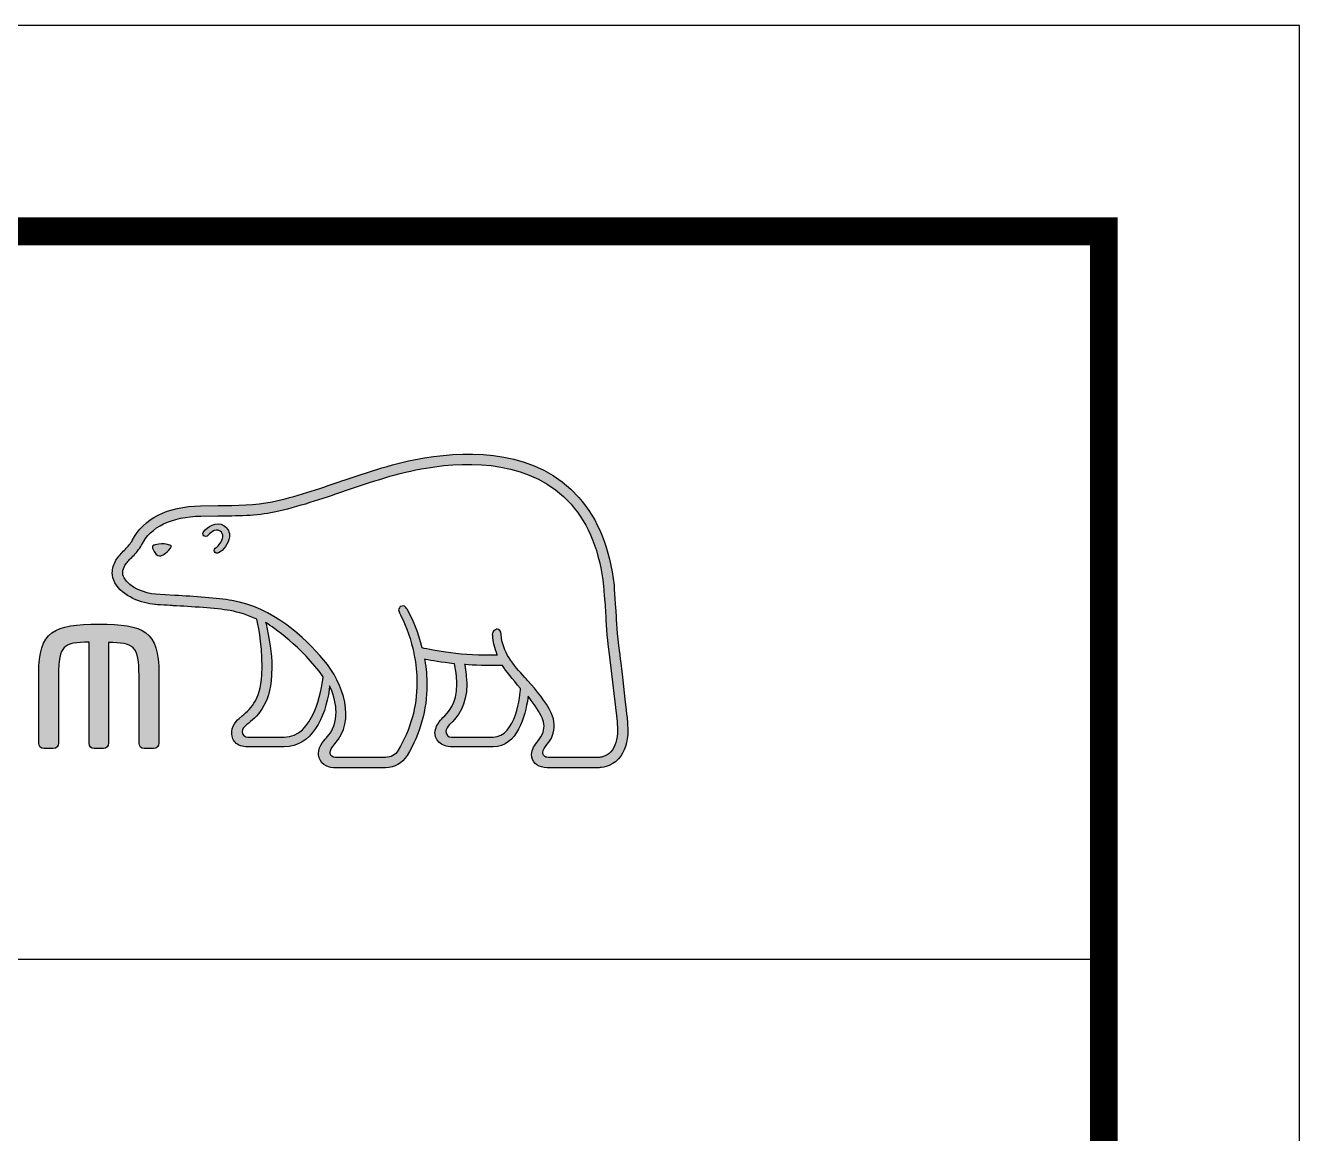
# Model space of a CAD drawing. Header units: millimetres. Extents: x 575 to 1226, y -855 to -378.
# Drawn here: x 1157.8 to 1226.4, y -438.1 to -378.5 of the extents above; entities that cross this region are included whole.
import ezdxf

# ---------------------------------------------------------------- set-up
doc = ezdxf.new("R2010")
doc.units = ezdxf.units.MM
doc.layers.add('레이어 1', color=7, linetype='Continuous')

msp = doc.modelspace()

# ---------------------------------------------------------------- hatches: boundary and pattern name
at = {"layer": '레이어 1'}
h = msp.add_hatch(color=5, dxfattribs=at)
h.dxf.hatch_style = 1
edge = h.paths.add_edge_path(flags=16)
edge.add_spline(control_points=[(1189.3320293, -417.5786574), (1189.0593662, -417.8804915), (1188.7167072, -417.8832076), (1188.7018794, -417.8832076), (1188.7018794, -417.8832076), (1185.957014, -417.8832076), (1185.957014, -417.8832076), (1185.8561649, -417.8832076), (1185.7791042, -417.8579161), (1185.7292003, -417.8086531), (1185.6875476, -417.7678511), (1185.6673145, -417.705786), (1185.6673145, -417.6288893), (1185.6673145, -417.4741042), (1185.7803096, -417.3317778), (1185.9003543, -417.1807005), (1186.0116481, -417.0377104), (1186.1173763, -416.9021437), (1186.1765651, -416.735533), (1186.3268032, -416.3311903), (1186.3114528, -415.8998244), (1186.1320476, -415.5197508), (1185.8079357, -414.8320982), (1185.3270473, -414.2918227), (1184.8609638, -413.7697661), (1184.8609638, -413.7697661), (1184.703123, -413.5964262), (1184.703123, -413.5947325), (1184.0972576, -412.9195845), (1183.4711437, -412.2211211), (1183.4217472, -411.2741377), (1183.410448, -411.0866225), (1183.3237781, -410.9733107), (1183.2032108, -410.978369), (1183.2032108, -410.978369), (1183.0256328, -411.0636809), (1183.0217723, -411.0636809), (1182.973711, -411.1166441), (1182.9468975, -411.1955397), (1182.9468975, -411.2862761), (1182.9468975, -411.2862761), (1182.9484195, -411.3182967), (1182.9484195, -411.3186553), (1182.9727001, -411.6609633), (1183.0543155, -411.996855), (1183.197813, -412.3455565), (1183.197813, -412.3455565), (1183.2118205, -412.3806517), (1183.2118205, -412.3806517), (1183.2118205, -412.3806517), (1183.1747035, -412.3819792), (1183.1747035, -412.3819792), (1181.4125766, -412.4518034), (1179.6850337, -412.1192839), (1179.1769695, -411.996855), (1178.8636531, -410.736212), (1178.3554401, -409.9005187), (1178.3335094, -409.8651106), (1178.294054, -409.7996809), (1178.2309856, -409.7494261), (1178.1702785, -409.7318785), (1178.1702785, -409.7318785), (1178.0218791, -409.7541487), (1178.003683, -409.7565062), (1177.9912013, -409.7750533), (1177.9652347, -409.8101256), (1177.9078998, -409.8870375), (1177.9078998, -409.8870375), (1177.900835, -409.9487441), (1177.900835, -409.9487441), (1177.900835, -409.9487441), (1177.9476871, -410.1146529), (1177.9476871, -410.1146529), (1177.9861431, -410.1811125), (1178.890974, -411.7661803), (1178.890974, -413.8655608), (1178.890974, -415.1605818), (1178.5506916, -416.3824217), (1177.8795757, -417.4967101), (1177.7192096, -417.7641356), (1177.5079212, -417.8832076), (1177.1936206, -417.8832076), (1177.1936206, -417.8832076), (1174.4878559, -417.8832076), (1174.4878559, -417.8832076), (1174.3981571, -417.8832076), (1174.2109813, -417.8201201), (1174.2109813, -417.6245101), (1174.2109813, -417.5165923), (1174.310976, -417.3395369), (1174.4775943, -417.1530516), (1175.6051578, -415.8974822), (1174.9546298, -413.9363616), (1173.8732395, -412.6443694), (1172.8287601, -411.3982298), (1171.1241435, -409.8300154), (1168.9354, -409.4404967), (1168.1597309, -409.3049452), (1166.8851108, -409.229399), (1165.8556385, -409.1683333), (1165.8556385, -409.1683333), (1164.8150653, -409.1066267), (1164.8150653, -409.1066267), (1164.2810344, -409.0658247), (1163.3984546, -408.7373488), (1163.1298351, -408.2287505), (1163.0163516, -408.0179808), (1163.029169, -407.8041747), (1163.1714763, -407.5583174), (1163.2610263, -407.4099486), (1163.3839511, -407.2824538), (1163.5385837, -407.1273177), (1163.7095584, -406.9543135), (1163.8854427, -406.7752364), (1164.0223789, -406.53916), (1164.0223789, -406.53916), (1164.061655, -406.4653075), (1164.061655, -406.4653075), (1164.5842227, -405.4656966), (1165.6607074, -404.9378951), (1167.2624797, -404.8954146), (1167.2624797, -404.8954146), (1168.1658115, -404.8853056), (1168.1658115, -404.8853056), (1169.157648, -404.8802397), (1170.28306, -404.8745024), (1171.2077732, -404.6755202), (1172.5065212, -404.3962843), (1173.8094806, -403.9511168), (1174.9593334, -403.5592406), (1174.9593334, -403.5592406), (1174.9960956, -403.5471022), (1174.9960956, -403.5471022), (1176.4182758, -403.0607893), (1177.8890171, -402.5579283), (1179.3924617, -402.3130934), (1181.7985706, -401.9148161), (1185.1027545, -401.9279616), (1187.1815624, -404.2617171), (1188.1424007, -405.3422453), (1188.7342548, -406.8281844), (1188.9379558, -408.6793501), (1188.9379558, -408.6793501), (1188.930212, -408.6732695), (1188.923109, -408.6668761), (1188.9396266, -408.703604), (1188.9551563, -408.9113677), (1189.0408115, -410.089041), (1189.0654315, -410.6552718), (1189.0914173, -411.2407362), (1189.2394504, -412.3270247), (1189.2394504, -412.3270247), (1189.6589908, -415.9598525), (1189.6589908, -415.9598525), (1189.6589908, -415.9598525), (1189.6839504, -416.4013274), (1189.6839504, -416.4013274), (1189.6839504, -416.9227126), (1189.565916, -417.3189833), (1189.3320293, -417.5786574)], knot_values=[0, 0, 0, 0, 1, 1, 1, 2, 2, 2, 3, 3, 3, 4, 4, 4, 5, 5, 5, 6, 6, 6, 7, 7, 7, 8, 8, 8, 9, 9, 9, 10, 10, 10, 11, 11, 11, 12, 12, 12, 13, 13, 13, 14, 14, 14, 15, 15, 15, 16, 16, 16, 17, 17, 17, 18, 18, 18, 19, 19, 19, 20, 20, 20, 21, 21, 21, 22, 22, 22, 23, 23, 23, 24, 24, 24, 25, 25, 25, 26, 26, 26, 27, 27, 27, 28, 28, 28, 29, 29, 29, 30, 30, 30, 31, 31, 31, 32, 32, 32, 33, 33, 33, 34, 34, 34, 35, 35, 35, 36, 36, 36, 37, 37, 37, 38, 38, 38, 39, 39, 39, 40, 40, 40, 41, 41, 41, 42, 42, 42, 43, 43, 43, 44, 44, 44, 45, 45, 45, 46, 46, 46, 47, 47, 47, 48, 48, 48, 49, 49, 49, 50, 50, 50, 51, 51, 51, 52, 52, 52, 53, 53, 53, 53], degree=3, periodic=0)
edge = h.paths.add_edge_path(flags=16)
edge.add_spline(control_points=[(1182.9866962, -416.7935317), (1182.9866962, -416.7935317), (1180.7475337, -416.7935317), (1180.7475337, -416.7935317), (1180.5819454, -416.7935317), (1180.4510936, -416.6613371), (1180.4510936, -416.492697), (1180.4510936, -416.3750136), (1180.5532817, -416.2252791), (1180.6499118, -416.122412), (1181.1053676, -415.6863463), (1181.5712642, -415.0860579), (1181.5712642, -413.9464858), (1181.5712642, -413.9464858), (1181.5424251, -413.4288085), (1181.5424251, -413.4268019), (1181.5424251, -413.4268019), (1181.4601345, -412.9232619), (1181.4601345, -412.9232619), (1181.4601345, -412.9232619), (1181.4543971, -412.8915541), (1181.4543971, -412.8915541), (1181.4543971, -412.8915541), (1181.4874439, -412.8939345), (1181.4874439, -412.8939345), (1181.9049739, -412.9239333), (1182.7174053, -412.9691527), (1183.4930744, -412.932379), (1183.6900234, -413.2456801), (1184.0073833, -413.6486876), (1184.4707584, -414.185591), (1184.4494991, -414.4527037), (1184.2282772, -416.7935317), (1182.9866962, -416.7935317)], knot_values=[0, 0, 0, 0, 1, 1, 1, 2, 2, 2, 3, 3, 3, 4, 4, 4, 5, 5, 5, 6, 6, 6, 7, 7, 7, 8, 8, 8, 9, 9, 9, 10, 10, 10, 11, 11, 11, 11], degree=3, periodic=0)
edge = h.paths.add_edge_path(flags=16)
edge.add_spline(control_points=[(1171.7510814, -416.7935317), (1171.7510814, -416.7935317), (1169.7856082, -416.7935317), (1169.7856082, -416.7935317), (1169.6382312, -416.7935317), (1169.4797153, -416.6721251), (1169.4797153, -416.492697), (1169.4797153, -416.3838027), (1169.571104, -416.2488844), (1169.7377185, -416.1149809), (1170.2351512, -415.7187254), (1170.9889049, -415.1190856), (1171.070528, -413.4635298), (1171.070528, -413.4635298), (1171.0818119, -413.0119612), (1171.0818119, -413.0119612), (1171.0818119, -412.307791), (1170.9204463, -411.4576018), (1170.7673473, -410.6977751), (1170.7673473, -410.6977751), (1170.7423725, -410.6202147), (1170.7423725, -410.6202147), (1170.7423725, -410.6202147), (1170.8067951, -410.6704619), (1170.8067951, -410.6704619), (1171.0998516, -410.8508818), (1172.7051639, -411.9388411), (1173.8444042, -413.5461867), (1173.7499637, -414.3070052), (1173.3209857, -416.7935317), (1171.7510814, -416.7935317)], knot_values=[0, 0, 0, 0, 1, 1, 1, 2, 2, 2, 3, 3, 3, 4, 4, 4, 5, 5, 5, 6, 6, 6, 7, 7, 7, 8, 8, 8, 9, 9, 9, 10, 10, 10, 10], degree=3, periodic=0)
edge = h.paths.add_edge_path()
edge.add_spline(control_points=[(1190.2137737, -415.9048979), (1190.2130794, -415.8998244), (1189.7962512, -412.2514784), (1189.7962512, -412.2514784), (1189.6419467, -411.1611617), (1189.6196918, -410.5797331), (1189.5996379, -410.0644286), (1189.5996379, -410.0644286), (1189.4964504, -408.6240218), (1189.4964504, -408.6230071), (1189.2768993, -406.6514723), (1188.6388301, -405.0589812), (1187.5990772, -403.8944533), (1185.3530025, -401.3708098), (1181.8467998, -401.3441679), (1179.2998981, -401.7640517), (1177.7379283, -402.0223906), (1176.2449283, -402.5319808), (1174.8014888, -403.0257018), (1174.8014888, -403.0257018), (1174.7549686, -403.0422194), (1174.7549686, -403.0422194), (1173.626543, -403.4270155), (1172.3459873, -403.8651259), (1171.0894107, -404.1328719), (1170.2260532, -404.3173583), (1169.1448345, -404.3257964), (1168.1897373, -404.3308547), (1168.1897373, -404.3308547), (1167.24444, -404.342314), (1167.24444, -404.342314), (1165.4280185, -404.3871748), (1164.1908092, -405.0161574), (1163.5659008, -406.2110121), (1163.5659008, -406.2110121), (1163.5377368, -406.2625945), (1163.5377368, -406.2625945), (1163.43437, -406.4437239), (1163.2810916, -406.5975096), (1163.1438312, -406.7351134), (1162.9925708, -406.8875487), (1162.8220996, -407.0585158), (1162.6919193, -407.279753), (1162.5612239, -407.5013411), (1162.495306, -407.7259429), (1162.495306, -407.9464934), (1162.495306, -408.1319792), (1162.5418338, -408.3140929), (1162.635271, -408.4881117), (1163.0214138, -409.2172606), (1164.1228694, -409.6108077), (1164.7801532, -409.6576903), (1164.7801532, -409.6576903), (1165.7477169, -409.7184126), (1165.7708225, -409.7204192), (1166.7382259, -409.7750533), (1168.0630969, -409.8516066), (1168.8365917, -409.9881957), (1169.2888507, -410.0681288), (1169.8028087, -410.2303298), (1170.2763004, -410.4532759), (1170.3100299, -410.5760329), (1170.5558719, -411.6690581), (1170.5558719, -413.0126402), (1170.5558719, -413.0126402), (1170.5454273, -413.4389403), (1170.5454273, -413.4389403), (1170.4741001, -414.8557036), (1169.8564281, -415.3507826), (1169.4038372, -415.7129958), (1169.3579654, -415.7490828), (1168.9546222, -416.0839674), (1168.9256153, -416.4869826), (1168.905054, -416.7149565), (1168.9703006, -416.9227126), (1169.1087512, -417.0721114), (1169.2588138, -417.2339919), (1169.4869747, -417.3159239), (1169.7856082, -417.3159239), (1169.7856082, -417.3159239), (1171.7510814, -417.3159239), (1171.7510814, -417.3159239), (1173.2221775, -417.3159239), (1173.949953, -415.7318938), (1174.1713466, -414.2479765), (1174.1713466, -414.2479765), (1174.1759128, -414.0392287), (1174.1759128, -414.0392287), (1174.1759128, -414.0392287), (1174.2366275, -414.1437743), (1174.2366275, -414.1437743), (1174.425291, -414.5636351), (1174.5388011, -415.0654738), (1174.5388011, -415.4435103), (1174.5388011, -415.9740279), (1174.3745479, -416.4374068), (1174.0625858, -416.7827361), (1173.9838466, -416.8606551), (1173.5904445, -417.2683852), (1173.5904445, -417.6754439), (1173.5904445, -417.6754439), (1173.5939884, -417.7425673), (1173.5939884, -417.7425673), (1173.6497974, -418.2234862), (1174.0389766, -418.4382994), (1174.4005107, -418.4382994), (1174.4005107, -418.4382994), (1177.1936206, -418.4382994), (1177.1936206, -418.4382994), (1177.6977977, -418.4382994), (1178.099615, -418.2113249), (1178.3577785, -417.7830336), (1179.0685596, -416.6029952), (1179.4287242, -415.32144), (1179.4287242, -413.9751418), (1179.4287242, -413.5549376), (1179.3890972, -413.1063979), (1179.3115329, -412.6409972), (1179.3115329, -412.6409972), (1179.3047885, -412.6038878), (1179.3047885, -412.6038878), (1179.3047885, -412.6038878), (1179.3418788, -412.6116545), (1179.3418788, -412.6116545), (1179.6779384, -412.6767333), (1180.2185573, -412.7704909), (1180.8866329, -412.8426573), (1180.8866329, -412.8426573), (1180.9060535, -412.8450301), (1180.9060535, -412.8450301), (1180.9060535, -412.8450301), (1180.9959278, -413.356993), (1180.9959278, -413.356993), (1180.9959278, -413.356993), (1181.0156383, -413.4783766), (1181.0156383, -413.4803984), (1181.0156383, -413.4803984), (1181.0422916, -413.9333403), (1181.0422916, -413.9333403), (1181.0422916, -415.0202925), (1180.5485439, -415.493109), (1180.2831401, -415.7467101), (1180.2794208, -415.7500975), (1179.9091358, -416.1264479), (1179.8690013, -416.4603331), (1179.8690013, -416.4603331), (1179.8561878, -416.5628722), (1179.8561878, -416.5628722), (1179.8561878, -416.6677535), (1179.8831539, -416.8734648), (1180.0666179, -417.0630095), (1180.2281703, -417.2313063), (1180.478239, -417.3159239), (1180.8107662, -417.3159239), (1180.8107662, -417.3159239), (1182.9866962, -417.3159239), (1182.9866962, -417.3159239), (1184.3082027, -417.3159239), (1184.7059917, -415.6357787), (1184.8663501, -414.6941588), (1184.8663501, -414.6941588), (1184.873785, -414.5970366), (1184.873785, -414.5970366), (1184.873785, -414.5970366), (1184.9260425, -414.668196), (1184.9260425, -414.668196), (1185.2307605, -415.057379), (1185.498022, -415.4900725), (1185.6266689, -415.759207), (1185.6942882, -415.8991454), (1185.7307147, -416.0546324), (1185.7307147, -416.2104399), (1185.7307147, -416.2104399), (1185.6814784, -416.5254195), (1185.6814784, -416.5254195), (1185.6305599, -416.6964095), (1185.5138683, -416.8539031), (1185.3997135, -417.006346), (1185.2322521, -417.2238753), (1185.0595836, -417.4494765), (1185.0595836, -417.7233336), (1185.0595836, -417.7233336), (1185.0757884, -417.8740752), (1185.0757884, -417.8740752), (1185.155363, -418.2376463), (1185.4499607, -418.4382994), (1185.9047412, -418.4382994), (1185.9047412, -418.4382994), (1188.7005329, -418.4382994), (1188.7005329, -418.4382994), (1188.7618961, -418.4382994), (1189.3082561, -418.4248106), (1189.7362117, -417.9617674), (1190.0778408, -417.5918181), (1190.2437763, -417.0832198), (1190.2437763, -416.4080565), (1190.2437763, -416.4080565), (1190.2140979, -415.9072478), (1190.2137737, -415.9048979)], knot_values=[0, 0, 0, 0, 1, 1, 1, 2, 2, 2, 3, 3, 3, 4, 4, 4, 5, 5, 5, 6, 6, 6, 7, 7, 7, 8, 8, 8, 9, 9, 9, 10, 10, 10, 11, 11, 11, 12, 12, 12, 13, 13, 13, 14, 14, 14, 15, 15, 15, 16, 16, 16, 17, 17, 17, 18, 18, 18, 19, 19, 19, 20, 20, 20, 21, 21, 21, 22, 22, 22, 23, 23, 23, 24, 24, 24, 25, 25, 25, 26, 26, 26, 27, 27, 27, 28, 28, 28, 29, 29, 29, 30, 30, 30, 31, 31, 31, 32, 32, 32, 33, 33, 33, 34, 34, 34, 35, 35, 35, 36, 36, 36, 37, 37, 37, 38, 38, 38, 39, 39, 39, 40, 40, 40, 41, 41, 41, 42, 42, 42, 43, 43, 43, 44, 44, 44, 45, 45, 45, 46, 46, 46, 47, 47, 47, 48, 48, 48, 49, 49, 49, 50, 50, 50, 51, 51, 51, 52, 52, 52, 53, 53, 53, 54, 54, 54, 55, 55, 55, 56, 56, 56, 57, 57, 57, 58, 58, 58, 59, 59, 59, 60, 60, 60, 61, 61, 61, 62, 62, 62, 63, 63, 63, 64, 64, 64, 65, 65, 65, 66, 66, 66, 66], degree=3, periodic=0)
edge = h.paths.add_edge_path(flags=0)
edge.add_spline(control_points=[(1164.7325992, -406.4696791), (1164.7325992, -406.4696791), (1165.139326, -406.285887), (1165.6431827, -406.480139), (1165.6431827, -406.480139), (1165.7055683, -406.5067732), (1165.6242961, -406.6217864), (1165.3789463, -406.9516127), (1165.1371364, -407.0227797), (1165.1371364, -407.0227797), (1165.1371364, -407.0227797), (1164.9619426, -407.0844862), (1164.8634738, -406.9651015), (1164.6644878, -406.7317412), (1164.6584224, -406.5958235), (1164.6584224, -406.5958235), (1164.6584224, -406.5958235), (1164.6378421, -406.4949858), (1164.7325992, -406.4696791)], knot_values=[0, 0, 0, 0, 1, 1, 1, 2, 2, 2, 3, 3, 3, 4, 4, 4, 5, 5, 5, 6, 6, 6, 6], degree=3, periodic=0)
edge = h.paths.add_edge_path(flags=0)
edge.add_spline(control_points=[(1167.4166049, -405.7216704), (1167.3557224, -405.7880995), (1167.3510074, -405.8987334), (1167.4166049, -405.9570677), (1167.4793376, -406.0137312), (1167.588087, -405.9988844), (1167.6487941, -405.9321196), (1167.6811733, -405.8987334), (1168.0150547, -405.502455), (1168.3030643, -405.7051375), (1168.4082775, -405.7807066), (1168.4517841, -405.8879378), (1168.4362812, -406.026541), (1168.4116573, -406.2487776), (1168.2189197, -406.5010588), (1168.0841884, -406.5873854), (1168.0088138, -406.6332533), (1167.9590702, -406.7317412), (1167.9948177, -406.811331), (1168.0302295, -406.8905699), (1168.1310672, -406.9141905), (1168.2119998, -406.8764098), (1168.4531269, -406.7610686), (1168.7571735, -406.3759291), (1168.7988185, -406.0167677), (1168.8264636, -405.7665312), (1168.714159, -405.5621626), (1168.5141696, -405.4242308), (1168.0841884, -405.1190093), (1167.596857, -405.5274031), (1167.4166049, -405.7216704)], knot_values=[0, 0, 0, 0, 1, 1, 1, 2, 2, 2, 3, 3, 3, 4, 4, 4, 5, 5, 5, 6, 6, 6, 7, 7, 7, 8, 8, 8, 9, 9, 9, 10, 10, 10, 10], degree=3, periodic=0)
edge = h.paths.add_edge_path(flags=0)
edge.add_spline(control_points=[(1167.3616275, -406.0194609), (1167.3616275, -406.0194609), (1167.3616275, -406.0194609), (1167.3616275, -406.0194609), (1167.3616275, -406.0194609), (1167.3616275, -406.0194609), (1167.3616275, -406.0194609)], knot_values=[0, 0, 0, 0, 1, 1, 1, 2, 2, 2, 2], degree=3, periodic=0)
h = msp.add_hatch(color=5, dxfattribs=at)
h.dxf.hatch_style = 2
edge = h.paths.add_edge_path()
edge.add_spline(control_points=[(1167.4166049, -405.7216704), (1167.3557224, -405.7880995), (1167.3510074, -405.8987334), (1167.4166049, -405.9570677), (1167.4793376, -406.0137312), (1167.588087, -405.9988844), (1167.6487941, -405.9321196), (1167.6811733, -405.8987334), (1168.0150547, -405.502455), (1168.3030643, -405.7051375), (1168.4082775, -405.7807066), (1168.4517841, -405.8879378), (1168.4362812, -406.026541), (1168.4116573, -406.2487776), (1168.2189197, -406.5010588), (1168.0841884, -406.5873854), (1168.0088138, -406.6332533), (1167.9590702, -406.7317412), (1167.9948177, -406.811331), (1168.0302295, -406.8905699), (1168.1310672, -406.9141905), (1168.2119998, -406.8764098), (1168.4531269, -406.7610686), (1168.7571735, -406.3759291), (1168.7988185, -406.0167677), (1168.8264636, -405.7665312), (1168.714159, -405.5621626), (1168.5141696, -405.4242308), (1168.0841884, -405.1190093), (1167.596857, -405.5274031), (1167.4166049, -405.7216704)], knot_values=[0, 0, 0, 0, 1, 1, 1, 2, 2, 2, 3, 3, 3, 4, 4, 4, 5, 5, 5, 6, 6, 6, 7, 7, 7, 8, 8, 8, 9, 9, 9, 10, 10, 10, 10], degree=3, periodic=0)
h = msp.add_hatch(color=5, dxfattribs=at)
h.dxf.hatch_style = 2
edge = h.paths.add_edge_path()
edge.add_spline(control_points=[(1164.7325992, -406.4696791), (1164.7325992, -406.4696791), (1165.139326, -406.285887), (1165.6431827, -406.480139), (1165.6431827, -406.480139), (1165.7055683, -406.5067732), (1165.6242961, -406.6217864), (1165.3789463, -406.9516127), (1165.1371364, -407.0227797), (1165.1371364, -407.0227797), (1165.1371364, -407.0227797), (1164.9619426, -407.0844862), (1164.8634738, -406.9651015), (1164.6644878, -406.7317412), (1164.6584224, -406.5958235), (1164.6584224, -406.5958235), (1164.6584224, -406.5958235), (1164.6378421, -406.4949858), (1164.7325992, -406.4696791)], knot_values=[0, 0, 0, 0, 1, 1, 1, 2, 2, 2, 3, 3, 3, 4, 4, 4, 5, 5, 5, 6, 6, 6, 6], degree=3, periodic=0)
h = msp.add_hatch(color=5, dxfattribs=at)
h.dxf.hatch_style = 2
edge = h.paths.add_edge_path()
edge.add_spline(control_points=[(1158.5343265, -413.3694518), (1158.5343265, -413.3694518), (1158.5343265, -417.119673), (1158.5343265, -417.119673), (1158.5343265, -417.2818663), (1158.6617946, -417.4137251), (1158.8182849, -417.4137251), (1158.8182849, -417.4137251), (1159.3201045, -417.4137251), (1159.3201045, -417.4137251), (1159.4971599, -417.4137251), (1159.6030559, -417.2646773), (1159.6030559, -417.119673), (1159.6030559, -417.119673), (1159.6030559, -413.4621871), (1159.6030559, -413.4621871), (1159.6030559, -411.8494627), (1159.8765697, -411.6926634), (1161.2403964, -411.6889403), (1161.2403964, -411.7881072), (1161.2403964, -417.119673), (1161.2403964, -417.119673), (1161.2403964, -417.2879469), (1161.3614749, -417.4137251), (1161.522005, -417.4137251), (1161.522005, -417.4137251), (1162.0150699, -417.4137251), (1162.0150699, -417.4137251), (1162.1914348, -417.4137251), (1162.2970104, -417.2646773), (1162.2970104, -417.119673), (1162.2970104, -417.119673), (1162.2970104, -411.8046248), (1162.2970104, -411.6994078), (1162.9350757, -411.7017577), (1163.3832836, -411.7543623), (1163.6259365, -411.996855), (1163.8815555, -412.2521346), (1163.9314784, -412.7283461), (1163.9314784, -413.4621871), (1163.9314784, -413.4621871), (1163.9314784, -417.119673), (1163.9314784, -417.119673), (1163.9314784, -417.2788527), (1164.0618305, -417.4137251), (1164.2159519, -417.4137251), (1164.2159519, -417.4137251), (1164.7201328, -417.4137251), (1164.7201328, -417.4137251), (1164.8949947, -417.4137251), (1165.0030765, -417.2613051), (1165.0030765, -417.119673), (1165.0030765, -417.119673), (1165.0030765, -413.3694518), (1165.0030765, -413.3694518), (1165.0030765, -411.096411), (1164.1970615, -410.7112563), (1161.7746067, -410.7112563), (1159.343378, -410.7112563), (1158.5343265, -411.096411), (1158.5343265, -413.3694518)], knot_values=[0, 0, 0, 0, 1, 1, 1, 2, 2, 2, 3, 3, 3, 4, 4, 4, 5, 5, 5, 6, 6, 6, 7, 7, 7, 8, 8, 8, 9, 9, 9, 10, 10, 10, 11, 11, 11, 12, 12, 12, 13, 13, 13, 14, 14, 14, 15, 15, 15, 16, 16, 16, 17, 17, 17, 18, 18, 18, 19, 19, 19, 20, 20, 20, 20], degree=3, periodic=0)

# ---------------------------------------------------------------- linework, layer by layer
at = {"color": 5}
msp.add_line((1171.6639919, -417.3159239), (1171.6639919, -417.3159239), dxfattribs=at)
at = {"color": 5, "ltscale": 40}
msp.add_line((1215.858324, -428.7622588), (1111.8152255, -428.7622588), dxfattribs=at)
at = {"ltscale": 0.5}
msp.add_lwpolyline([(575.3900089, -855.4998305), (1226.3900089, -855.4998305), (1226.3900089, -378.4998305), (575.3900089, -378.4998305)], close=True, dxfattribs=at)
at = {"color": 5, "linetype": 'ByBlock', "lineweight": 200, "const_width": 1.5}
msp.add_lwpolyline([(585.8582019, -835.0751097), (1215.8582019, -835.0751097), (1215.8582019, -389.5751097), (585.8582019, -389.5751097)], close=True, dxfattribs=at)
at = {"layer": '레이어 1', "color": 5}
for points, knots in [([(1190.2137737, -415.9048979), (1190.2130794, -415.8998244), (1189.7962512, -412.2514784), (1189.7962512, -412.2514784), (1189.6419467, -411.1611617), (1189.6196918, -410.5797331), (1189.5996379, -410.0644286), (1189.5996379, -410.0644286), (1189.4964504, -408.6240218), (1189.4964504, -408.6230071), (1189.2768993, -406.6514723), (1188.6388301, -405.0589812), (1187.5990772, -403.8944533), (1185.3530025, -401.3708098), (1181.8467998, -401.3441679), (1179.2998981, -401.7640517), (1177.7379283, -402.0223906), (1176.2449283, -402.5319808), (1174.8014888, -403.0257018), (1174.8014888, -403.0257018), (1174.7549686, -403.0422194), (1174.7549686, -403.0422194), (1173.626543, -403.4270155), (1172.3459873, -403.8651259), (1171.0894107, -404.1328719), (1170.2260532, -404.3173583), (1169.1448345, -404.3257964), (1168.1897373, -404.3308547), (1168.1897373, -404.3308547), (1167.24444, -404.342314), (1167.24444, -404.342314), (1165.4280185, -404.3871748), (1164.1908092, -405.0161574), (1163.5659008, -406.2110121), (1163.5659008, -406.2110121), (1163.5377368, -406.2625945), (1163.5377368, -406.2625945), (1163.43437, -406.4437239), (1163.2810916, -406.5975096), (1163.1438312, -406.7351134), (1162.9925708, -406.8875487), (1162.8220996, -407.0585158), (1162.6919193, -407.279753), (1162.5612239, -407.5013411), (1162.495306, -407.7259429), (1162.495306, -407.9464934), (1162.495306, -408.1319792), (1162.5418338, -408.3140929), (1162.635271, -408.4881117), (1163.0214138, -409.2172606), (1164.1228694, -409.6108077), (1164.7801532, -409.6576903), (1164.7801532, -409.6576903), (1165.7477169, -409.7184126), (1165.7708225, -409.7204192), (1166.7382259, -409.7750533), (1168.0630969, -409.8516066), (1168.8365917, -409.9881957), (1169.2888507, -410.0681288), (1169.8028087, -410.2303298), (1170.2763004, -410.4532759), (1170.3100299, -410.5760329), (1170.5558719, -411.6690581), (1170.5558719, -413.0126402), (1170.5558719, -413.0126402), (1170.5454273, -413.4389403), (1170.5454273, -413.4389403), (1170.4741001, -414.8557036), (1169.8564281, -415.3507826), (1169.4038372, -415.7129958), (1169.3579654, -415.7490828), (1168.9546222, -416.0839674), (1168.9256153, -416.4869826), (1168.905054, -416.7149565), (1168.9703006, -416.9227126), (1169.1087512, -417.0721114), (1169.2588138, -417.2339919), (1169.4869747, -417.3159239), (1169.7856082, -417.3159239), (1169.7856082, -417.3159239), (1171.7510814, -417.3159239), (1171.7510814, -417.3159239), (1173.2221775, -417.3159239), (1173.949953, -415.7318938), (1174.1713466, -414.2479765), (1174.1713466, -414.2479765), (1174.1759128, -414.0392287), (1174.1759128, -414.0392287), (1174.1759128, -414.0392287), (1174.2366275, -414.1437743), (1174.2366275, -414.1437743), (1174.425291, -414.5636351), (1174.5388011, -415.0654738), (1174.5388011, -415.4435103), (1174.5388011, -415.9740279), (1174.3745479, -416.4374068), (1174.0625858, -416.7827361), (1173.9838466, -416.8606551), (1173.5904445, -417.2683852), (1173.5904445, -417.6754439), (1173.5904445, -417.6754439), (1173.5939884, -417.7425673), (1173.5939884, -417.7425673), (1173.6497974, -418.2234862), (1174.0389766, -418.4382994), (1174.4005107, -418.4382994), (1174.4005107, -418.4382994), (1177.1936206, -418.4382994), (1177.1936206, -418.4382994), (1177.6977977, -418.4382994), (1178.099615, -418.2113249), (1178.3577785, -417.7830336), (1179.0685596, -416.6029952), (1179.4287242, -415.32144), (1179.4287242, -413.9751418), (1179.4287242, -413.5549376), (1179.3890972, -413.1063979), (1179.3115329, -412.6409972), (1179.3115329, -412.6409972), (1179.3047885, -412.6038878), (1179.3047885, -412.6038878), (1179.3047885, -412.6038878), (1179.3418788, -412.6116545), (1179.3418788, -412.6116545), (1179.6779384, -412.6767333), (1180.2185573, -412.7704909), (1180.8866329, -412.8426573), (1180.8866329, -412.8426573), (1180.9060535, -412.8450301), (1180.9060535, -412.8450301), (1180.9060535, -412.8450301), (1180.9959278, -413.356993), (1180.9959278, -413.356993), (1180.9959278, -413.356993), (1181.0156383, -413.4783766), (1181.0156383, -413.4803984), (1181.0156383, -413.4803984), (1181.0422916, -413.9333403), (1181.0422916, -413.9333403), (1181.0422916, -415.0202925), (1180.5485439, -415.493109), (1180.2831401, -415.7467101), (1180.2794208, -415.7500975), (1179.9091358, -416.1264479), (1179.8690013, -416.4603331), (1179.8690013, -416.4603331), (1179.8561878, -416.5628722), (1179.8561878, -416.5628722), (1179.8561878, -416.6677535), (1179.8831539, -416.8734648), (1180.0666179, -417.0630095), (1180.2281703, -417.2313063), (1180.478239, -417.3159239), (1180.8107662, -417.3159239), (1180.8107662, -417.3159239), (1182.9866962, -417.3159239), (1182.9866962, -417.3159239), (1184.3082027, -417.3159239), (1184.7059917, -415.6357787), (1184.8663501, -414.6941588), (1184.8663501, -414.6941588), (1184.873785, -414.5970366), (1184.873785, -414.5970366), (1184.873785, -414.5970366), (1184.9260425, -414.668196), (1184.9260425, -414.668196), (1185.2307605, -415.057379), (1185.498022, -415.4900725), (1185.6266689, -415.759207), (1185.6942882, -415.8991454), (1185.7307147, -416.0546324), (1185.7307147, -416.2104399), (1185.7307147, -416.2104399), (1185.6814784, -416.5254195), (1185.6814784, -416.5254195), (1185.6305599, -416.6964095), (1185.5138683, -416.8539031), (1185.3997135, -417.006346), (1185.2322521, -417.2238753), (1185.0595836, -417.4494765), (1185.0595836, -417.7233336), (1185.0595836, -417.7233336), (1185.0757884, -417.8740752), (1185.0757884, -417.8740752), (1185.155363, -418.2376463), (1185.4499607, -418.4382994), (1185.9047412, -418.4382994), (1185.9047412, -418.4382994), (1188.7005329, -418.4382994), (1188.7005329, -418.4382994), (1188.7618961, -418.4382994), (1189.3082561, -418.4248106), (1189.7362117, -417.9617674), (1190.0778408, -417.5918181), (1190.2437763, -417.0832198), (1190.2437763, -416.4080565), (1190.2437763, -416.4080565), (1190.2140979, -415.9072478), (1190.2137737, -415.9048979)], [0, 0, 0, 0, 1, 1, 1, 2, 2, 2, 3, 3, 3, 4, 4, 4, 5, 5, 5, 6, 6, 6, 7, 7, 7, 8, 8, 8, 9, 9, 9, 10, 10, 10, 11, 11, 11, 12, 12, 12, 13, 13, 13, 14, 14, 14, 15, 15, 15, 16, 16, 16, 17, 17, 17, 18, 18, 18, 19, 19, 19, 20, 20, 20, 21, 21, 21, 22, 22, 22, 23, 23, 23, 24, 24, 24, 25, 25, 25, 26, 26, 26, 27, 27, 27, 28, 28, 28, 29, 29, 29, 30, 30, 30, 31, 31, 31, 32, 32, 32, 33, 33, 33, 34, 34, 34, 35, 35, 35, 36, 36, 36, 37, 37, 37, 38, 38, 38, 39, 39, 39, 40, 40, 40, 41, 41, 41, 42, 42, 42, 43, 43, 43, 44, 44, 44, 45, 45, 45, 46, 46, 46, 47, 47, 47, 48, 48, 48, 49, 49, 49, 50, 50, 50, 51, 51, 51, 52, 52, 52, 53, 53, 53, 54, 54, 54, 55, 55, 55, 56, 56, 56, 57, 57, 57, 58, 58, 58, 59, 59, 59, 60, 60, 60, 61, 61, 61, 62, 62, 62, 63, 63, 63, 64, 64, 64, 65, 65, 65, 66, 66, 66, 66]), ([(1167.4166049, -405.7216704), (1167.3557224, -405.7880995), (1167.3510074, -405.8987334), (1167.4166049, -405.9570677), (1167.4793376, -406.0137312), (1167.588087, -405.9988844), (1167.6487941, -405.9321196), (1167.6811733, -405.8987334), (1168.0150547, -405.502455), (1168.3030643, -405.7051375), (1168.4082775, -405.7807066), (1168.4517841, -405.8879378), (1168.4362812, -406.026541), (1168.4116573, -406.2487776), (1168.2189197, -406.5010588), (1168.0841884, -406.5873854), (1168.0088138, -406.6332533), (1167.9590702, -406.7317412), (1167.9948177, -406.811331), (1168.0302295, -406.8905699), (1168.1310672, -406.9141905), (1168.2119998, -406.8764098), (1168.4531269, -406.7610686), (1168.7571735, -406.3759291), (1168.7988185, -406.0167677), (1168.8264636, -405.7665312), (1168.714159, -405.5621626), (1168.5141696, -405.4242308), (1168.0841884, -405.1190093), (1167.596857, -405.5274031), (1167.4166049, -405.7216704)], [0, 0, 0, 0, 1, 1, 1, 2, 2, 2, 3, 3, 3, 4, 4, 4, 5, 5, 5, 6, 6, 6, 7, 7, 7, 8, 8, 8, 9, 9, 9, 10, 10, 10, 10]), ([(1164.7325992, -406.4696791), (1164.7325992, -406.4696791), (1165.139326, -406.285887), (1165.6431827, -406.480139), (1165.6431827, -406.480139), (1165.7055683, -406.5067732), (1165.6242961, -406.6217864), (1165.3789463, -406.9516127), (1165.1371364, -407.0227797), (1165.1371364, -407.0227797), (1165.1371364, -407.0227797), (1164.9619426, -407.0844862), (1164.8634738, -406.9651015), (1164.6644878, -406.7317412), (1164.6584224, -406.5958235), (1164.6584224, -406.5958235), (1164.6584224, -406.5958235), (1164.6378421, -406.4949858), (1164.7325992, -406.4696791)], [0, 0, 0, 0, 1, 1, 1, 2, 2, 2, 3, 3, 3, 4, 4, 4, 5, 5, 5, 6, 6, 6, 6]), ([(1167.3616275, -406.0194609), (1167.3616275, -406.0194609), (1167.3616275, -406.0194609), (1167.3616275, -406.0194609), (1167.3616275, -406.0194609), (1167.3616275, -406.0194609), (1167.3616275, -406.0194609)], [0, 0, 0, 0, 1, 1, 1, 2, 2, 2, 2]), ([(1158.5343265, -413.3694518), (1158.5343265, -413.3694518), (1158.5343265, -417.119673), (1158.5343265, -417.119673), (1158.5343265, -417.2818663), (1158.6617946, -417.4137251), (1158.8182849, -417.4137251), (1158.8182849, -417.4137251), (1159.3201045, -417.4137251), (1159.3201045, -417.4137251), (1159.4971599, -417.4137251), (1159.6030559, -417.2646773), (1159.6030559, -417.119673), (1159.6030559, -417.119673), (1159.6030559, -413.4621871), (1159.6030559, -413.4621871), (1159.6030559, -411.8494627), (1159.8765697, -411.6926634), (1161.2403964, -411.6889403), (1161.2403964, -411.7881072), (1161.2403964, -417.119673), (1161.2403964, -417.119673), (1161.2403964, -417.2879469), (1161.3614749, -417.4137251), (1161.522005, -417.4137251), (1161.522005, -417.4137251), (1162.0150699, -417.4137251), (1162.0150699, -417.4137251), (1162.1914348, -417.4137251), (1162.2970104, -417.2646773), (1162.2970104, -417.119673), (1162.2970104, -417.119673), (1162.2970104, -411.8046248), (1162.2970104, -411.6994078), (1162.9350757, -411.7017577), (1163.3832836, -411.7543623), (1163.6259365, -411.996855), (1163.8815555, -412.2521346), (1163.9314784, -412.7283461), (1163.9314784, -413.4621871), (1163.9314784, -413.4621871), (1163.9314784, -417.119673), (1163.9314784, -417.119673), (1163.9314784, -417.2788527), (1164.0618305, -417.4137251), (1164.2159519, -417.4137251), (1164.2159519, -417.4137251), (1164.7201328, -417.4137251), (1164.7201328, -417.4137251), (1164.8949947, -417.4137251), (1165.0030765, -417.2613051), (1165.0030765, -417.119673), (1165.0030765, -417.119673), (1165.0030765, -413.3694518), (1165.0030765, -413.3694518), (1165.0030765, -411.096411), (1164.1970615, -410.7112563), (1161.7746067, -410.7112563), (1159.343378, -410.7112563), (1158.5343265, -411.096411), (1158.5343265, -413.3694518)], [0, 0, 0, 0, 1, 1, 1, 2, 2, 2, 3, 3, 3, 4, 4, 4, 5, 5, 5, 6, 6, 6, 7, 7, 7, 8, 8, 8, 9, 9, 9, 10, 10, 10, 11, 11, 11, 12, 12, 12, 13, 13, 13, 14, 14, 14, 15, 15, 15, 16, 16, 16, 17, 17, 17, 18, 18, 18, 19, 19, 19, 20, 20, 20, 20]), ([(1171.7510814, -416.7935317), (1171.7510814, -416.7935317), (1169.7856082, -416.7935317), (1169.7856082, -416.7935317), (1169.6382312, -416.7935317), (1169.4797153, -416.6721251), (1169.4797153, -416.492697), (1169.4797153, -416.3838027), (1169.571104, -416.2488844), (1169.7377185, -416.1149809), (1170.2351512, -415.7187254), (1170.9889049, -415.1190856), (1171.070528, -413.4635298), (1171.070528, -413.4635298), (1171.0818119, -413.0119612), (1171.0818119, -413.0119612), (1171.0818119, -412.307791), (1170.9204463, -411.4576018), (1170.7673473, -410.6977751), (1170.7673473, -410.6977751), (1170.7423725, -410.6202147), (1170.7423725, -410.6202147), (1170.7423725, -410.6202147), (1170.8067951, -410.6704619), (1170.8067951, -410.6704619), (1171.0998516, -410.8508818), (1172.7051639, -411.9388411), (1173.8444042, -413.5461867), (1173.7499637, -414.3070052), (1173.3209857, -416.7935317), (1171.7510814, -416.7935317)], [0, 0, 0, 0, 1, 1, 1, 2, 2, 2, 3, 3, 3, 4, 4, 4, 5, 5, 5, 6, 6, 6, 7, 7, 7, 8, 8, 8, 9, 9, 9, 10, 10, 10, 10]), ([(1177.9476871, -410.1146529), (1177.9861431, -410.1811125), (1178.890974, -411.7661803), (1178.890974, -413.8655608), (1178.890974, -415.1605818), (1178.5506916, -416.3824217), (1177.8795757, -417.4967101)], [24, 24, 24, 24, 25, 25, 25, 26, 26, 26, 26]), ([(1182.9866962, -416.7935317), (1182.9866962, -416.7935317), (1180.7475337, -416.7935317), (1180.7475337, -416.7935317), (1180.5819454, -416.7935317), (1180.4510936, -416.6613371), (1180.4510936, -416.492697), (1180.4510936, -416.3750136), (1180.5532817, -416.2252791), (1180.6499118, -416.122412), (1181.1053676, -415.6863463), (1181.5712642, -415.0860579), (1181.5712642, -413.9464858), (1181.5712642, -413.9464858), (1181.5424251, -413.4288085), (1181.5424251, -413.4268019), (1181.5424251, -413.4268019), (1181.4601345, -412.9232619), (1181.4601345, -412.9232619), (1181.4601345, -412.9232619), (1181.4543971, -412.8915541), (1181.4543971, -412.8915541), (1181.4543971, -412.8915541), (1181.4874439, -412.8939345), (1181.4874439, -412.8939345), (1181.9049739, -412.9239333), (1182.7174053, -412.9691527), (1183.4930744, -412.932379), (1183.6900234, -413.2456801), (1184.0073833, -413.6486876), (1184.4707584, -414.185591), (1184.4494991, -414.4527037), (1184.2282772, -416.7935317), (1182.9866962, -416.7935317)], [0, 0, 0, 0, 1, 1, 1, 2, 2, 2, 3, 3, 3, 4, 4, 4, 5, 5, 5, 6, 6, 6, 7, 7, 7, 8, 8, 8, 9, 9, 9, 10, 10, 10, 11, 11, 11, 11]), ([(1174.4878559, -417.8832076), (1174.3981571, -417.8832076), (1174.2109813, -417.8201201), (1174.2109813, -417.6245101), (1174.2109813, -417.5165923), (1174.310976, -417.3395369), (1174.4775943, -417.1530516)], [28, 28, 28, 28, 29, 29, 29, 30, 30, 30, 30]), ([(1185.7292003, -417.8086531), (1185.6875476, -417.7678511), (1185.6673145, -417.705786), (1185.6673145, -417.6288893), (1185.6673145, -417.4741042), (1185.7803096, -417.3317778), (1185.9003543, -417.1807005)], [3, 3, 3, 3, 4, 4, 4, 5, 5, 5, 5])]:
    msp.add_open_spline(points, degree=3, knots=knots, dxfattribs=at)
for points in [[(1174.9960956, -403.5471022), (1176.4182758, -403.0607893), (1177.8890171, -402.5579283), (1179.3924617, -402.3130934)], [(1179.3924617, -402.3130934), (1181.7985706, -401.9148161), (1185.1027545, -401.9279616), (1187.1815624, -404.2617171)], [(1171.2077732, -404.6755202), (1172.5065212, -404.3962843), (1173.8094806, -403.9511168), (1174.9593334, -403.5592406)], [(1174.9593334, -403.5592406), (1174.9593334, -403.5592406), (1174.9960956, -403.5471022), (1174.9960956, -403.5471022)], [(1187.1815624, -404.2617171), (1188.1424007, -405.3422453), (1188.7342548, -406.8281844), (1188.9379558, -408.6793501)], [(1164.061655, -406.4653075), (1164.5842227, -405.4656966), (1165.6607074, -404.9378951), (1167.2624797, -404.8954146)], [(1167.2624797, -404.8954146), (1167.2624797, -404.8954146), (1168.1658115, -404.8853056), (1168.1658115, -404.8853056)], [(1168.1658115, -404.8853056), (1169.157648, -404.8802397), (1170.28306, -404.8745024), (1171.2077732, -404.6755202)], [(1163.5385837, -407.1273177), (1163.7095584, -406.9543135), (1163.8854427, -406.7752364), (1164.0223789, -406.53916)], [(1164.0223789, -406.53916), (1164.0223789, -406.53916), (1164.061655, -406.4653075), (1164.061655, -406.4653075)], [(1163.1714763, -407.5583174), (1163.2610263, -407.4099486), (1163.3839511, -407.2824538), (1163.5385837, -407.1273177)], [(1163.1298351, -408.2287505), (1163.0163516, -408.0179808), (1163.029169, -407.8041747), (1163.1714763, -407.5583174)], [(1164.8150653, -409.1066267), (1164.2810344, -409.0658247), (1163.3984546, -408.7373488), (1163.1298351, -408.2287505)], [(1165.8556385, -409.1683333), (1165.8556385, -409.1683333), (1164.8150653, -409.1066267), (1164.8150653, -409.1066267)], [(1168.9354, -409.4404967), (1168.1597309, -409.3049452), (1166.8851108, -409.229399), (1165.8556385, -409.1683333)], [(1188.9379558, -408.6793501), (1188.9379558, -408.6793501), (1188.930212, -408.6732695), (1188.923109, -408.6668761)], [(1188.923109, -408.6668761), (1188.9396266, -408.703604), (1188.9551563, -408.9113677), (1189.0408115, -410.089041)], [(1173.8732395, -412.6443694), (1172.8287601, -411.3982298), (1171.1241435, -409.8300154), (1168.9354, -409.4404967)], [(1177.9078998, -409.8870375), (1177.9078998, -409.8870375), (1177.900835, -409.9487441), (1177.900835, -409.9487441)], [(1177.900835, -409.9487441), (1177.900835, -409.9487441), (1177.9476871, -410.1146529), (1177.9476871, -410.1146529)], [(1178.003683, -409.7565062), (1177.9912013, -409.7750533), (1177.9652347, -409.8101256), (1177.9078998, -409.8870375)], [(1178.1702785, -409.7318785), (1178.1702785, -409.7318785), (1178.0218791, -409.7541487), (1178.003683, -409.7565062)], [(1178.3335094, -409.8651106), (1178.294054, -409.7996809), (1178.2309856, -409.7494261), (1178.1702785, -409.7318785)], [(1179.1769695, -411.996855), (1178.8636531, -410.736212), (1178.3554401, -409.9005187), (1178.3335094, -409.8651106)], [(1189.0408115, -410.089041), (1189.0654315, -410.6552718), (1189.0914173, -411.2407362), (1189.2394504, -412.3270247)], [(1183.0217723, -411.0636809), (1182.973711, -411.1166441), (1182.9468975, -411.1955397), (1182.9468975, -411.2862761)], [(1182.9468975, -411.2862761), (1182.9468975, -411.2862761), (1182.9484195, -411.3182967), (1182.9484195, -411.3186553)], [(1182.9484195, -411.3186553), (1182.9727001, -411.6609633), (1183.0543155, -411.996855), (1183.197813, -412.3455565)], [(1183.2032108, -410.978369), (1183.2032108, -410.978369), (1183.0256328, -411.0636809), (1183.0217723, -411.0636809)], [(1183.4217472, -411.2741377), (1183.410448, -411.0866225), (1183.3237781, -410.9733107), (1183.2032108, -410.978369)], [(1184.703123, -413.5947325), (1184.0972576, -412.9195845), (1183.4711437, -412.2211211), (1183.4217472, -411.2741377)], [(1183.1747035, -412.3819792), (1181.4125766, -412.4518034), (1179.6850337, -412.1192839), (1179.1769695, -411.996855)], [(1174.4775943, -417.1530516), (1175.6051578, -415.8974822), (1174.9546298, -413.9363616), (1173.8732395, -412.6443694)], [(1183.2118205, -412.3806517), (1183.2118205, -412.3806517), (1183.1747035, -412.3819792), (1183.1747035, -412.3819792)], [(1183.197813, -412.3455565), (1183.197813, -412.3455565), (1183.2118205, -412.3806517), (1183.2118205, -412.3806517)], [(1189.2394504, -412.3270247), (1189.2394504, -412.3270247), (1189.6589908, -415.9598525), (1189.6589908, -415.9598525)], [(1184.8609638, -413.7697661), (1184.8609638, -413.7697661), (1184.703123, -413.5964262), (1184.703123, -413.5947325)], [(1186.1320476, -415.5197508), (1185.8079357, -414.8320982), (1185.3270473, -414.2918227), (1184.8609638, -413.7697661)], [(1186.1765651, -416.735533), (1186.3268032, -416.3311903), (1186.3114528, -415.8998244), (1186.1320476, -415.5197508)], [(1189.6589908, -415.9598525), (1189.6589908, -415.9598525), (1189.6839504, -416.4013274), (1189.6839504, -416.4013274)], [(1185.9003543, -417.1807005), (1186.0116481, -417.0377104), (1186.1173763, -416.9021437), (1186.1765651, -416.735533)], [(1189.6839504, -416.4013274), (1189.6839504, -416.9227126), (1189.565916, -417.3189833), (1189.3320293, -417.5786574)], [(1177.8795757, -417.4967101), (1177.7192096, -417.7641356), (1177.5079212, -417.8832076), (1177.1936206, -417.8832076)], [(1189.3320293, -417.5786574), (1189.0593662, -417.8804915), (1188.7167072, -417.8832076), (1188.7018794, -417.8832076)], [(1177.1936206, -417.8832076), (1177.1936206, -417.8832076), (1174.4878559, -417.8832076), (1174.4878559, -417.8832076)], [(1185.957014, -417.8832076), (1185.8561649, -417.8832076), (1185.7791042, -417.8579161), (1185.7292003, -417.8086531)], [(1188.7018794, -417.8832076), (1188.7018794, -417.8832076), (1185.957014, -417.8832076), (1185.957014, -417.8832076)]]:
    msp.add_open_spline(points, degree=3, dxfattribs=at)

doc.saveas('drawing.dxf')
